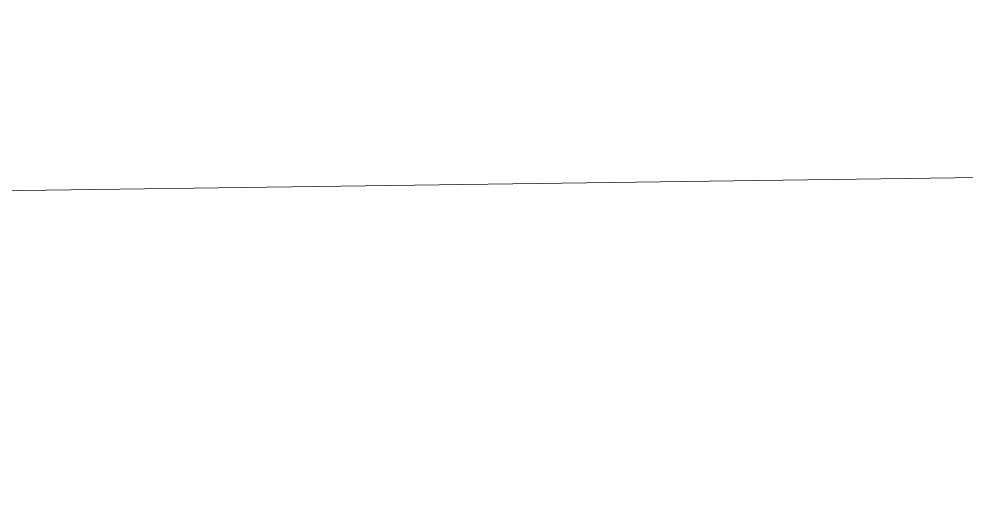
# Model space of a CAD drawing. Header units: millimetres. Extents: x -31422 to 28571, y -18299 to 14701.
# Drawn here: x -13160 to -11845, y 6170 to 6825 of the extents above; entities that cross this region are included whole.
import ezdxf

# ---------------------------------------------------------------- set-up
doc = ezdxf.new("R2010")
doc.units = ezdxf.units.MM
doc.layers.add('C-TOPO', color=7, linetype='Continuous', lineweight=9)
doc.layers.add('C-TOPO-MAJR', color=7, linetype='Continuous', lineweight=9)

msp = doc.modelspace()

# ---------------------------------------------------------------- linework, layer by layer
at = {"layer": 'C-TOPO-MAJR'}
msp.add_polyline3d([(-20279.7, -956.5, 1000), (-19526.6, -408.1, 1000), (-19429.2, -277.4, 1000), (-19396.2, -287.3, 1000), (-19081.8, -221.9, 1000), (-17140.3, 386.3, 1000), (-16943, 1166.3, 1000), (-16827.8, 2730.3, 1000), (-16756.1, 3831.4, 1000), (-16753.5, 4002.8, 1000), (-16753.5, 4590.2, 1000), (-16741.4, 4707.6, 1000), (-16712.1, 5299.6, 1000), (-16714.4, 5318.7, 1000), (-16706.9, 5325.2, 1000), (-16484.8, 5448.3, 1000), (-15414.4, 5542.8, 1000), (-15216.2, 5630.7, 1000), (-14971, 5761.1, 1000), (-13429.2, 6583.3, 1000), (-10564.5, 6622.2, 1000), (-10429.2, 6623.5, 1000)], dxfattribs=at)

# ---------------------------------------------------------------- meshes
at = {"layer": 'C-TOPO'}
mesh = msp.add_polyface(dxfattribs=at)
corners = [(-19429.2, 5701, 2480), (-16429.2, 7081.2, 2423.4), (-19429.2, 8701, 2720), (-16429.2, 14701, 3480), (-19429.2, 14701, 3380), (-19429.2, 13083.2, 3295.2), (-16429.2, 11701, 3120), (-19429.2, 11701, 2900), (-14868.7, 5048, -623), (-13429.2, 5061.6, -820), (-13429.2, 5701, 400), (-16309, 4922), (-15107.5, 5500.8, 872.5), (-16709.2, 5318.8, 991.9), (-16429.2, 4847.3, -283.2), (-16882, 5315.3, 1260), (-16569.2, 5701, 1480), (-16804.6, 4679.3, 1260), (-13429.2, 8701, 2440), (-10429.2, 6524, 932), (-13428, 5061.8, -819.5), (-16429.2, 8701, 2680), (-13429.2, 14701, 3520), (-13429.2, 9623.8, 3131.1), (-10429.2, 8701, 2420), (-10429.2, 9761, 3240), (-13429.2, 11701, 3240), (-10429.2, 14701, 3600), (-7713, 5701, 565), (-10429.2, 6470.8, 596.2), (-10429.2, 5701, 360.8), (-7429.2, 6463.3, 827.8), (-7429.2, 7225.4, 1267.8), (-10429.2, 11701, 3240), (-7429.2, 10990.1, 3425.5), (-7429.2, 14701, 3685), (-7429.2, 9715.6, 3011.4)]
mesh.append_faces([[corners[k] for k in face] for face in [(0, 1, 2), (3, 4, 5), (6, 5, 7), (7, 2, 6), (8, 9, 10), (11, 8, 12), (13, 14, 11), (15, 13, 16), (15, 17, 13), (13, 11, 16), (16, 1, 0), (8, 10, 12), (16, 11, 12), (18, 12, 10), (12, 18, 1), (10, 19, 18), (12, 1, 16), (10, 9, 20), (21, 2, 1), (22, 3, 6), (5, 6, 3), (2, 21, 6), (23, 6, 21), (23, 18, 24), (18, 23, 21), (25, 26, 23), (26, 22, 6), (27, 22, 26), (23, 26, 6), (21, 1, 18), (0, 15, 16), (28, 19, 29), (29, 19, 10), (30, 29, 10), (28, 29, 30), (31, 19, 28), (32, 24, 19), (31, 32, 19), (33, 25, 34), (24, 25, 23), (35, 27, 33), (33, 27, 26), (36, 25, 24), (25, 33, 26), (19, 24, 18)]])

doc.saveas('drawing.dxf')
